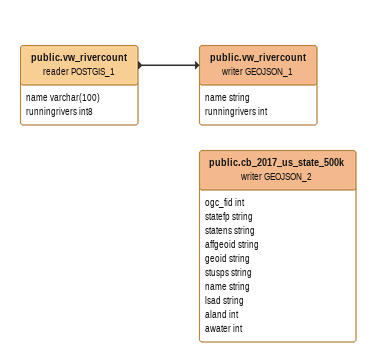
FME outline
public.vw_rivercount (reader POSTGIS_1)
    attributes: name varchar(100), runningrivers int8
    -> public.vw_rivercount (writer GEOJSON_1)
public.vw_rivercount (writer GEOJSON_1)
    attributes: name string, runningrivers int
public.cb_2017_us_state_500k (writer GEOJSON_2)
    attributes: ogc_fid int, statefp string, statens string, affgeoid string, geoid string, stusps string, name string, lsad string, aland int, awater int
